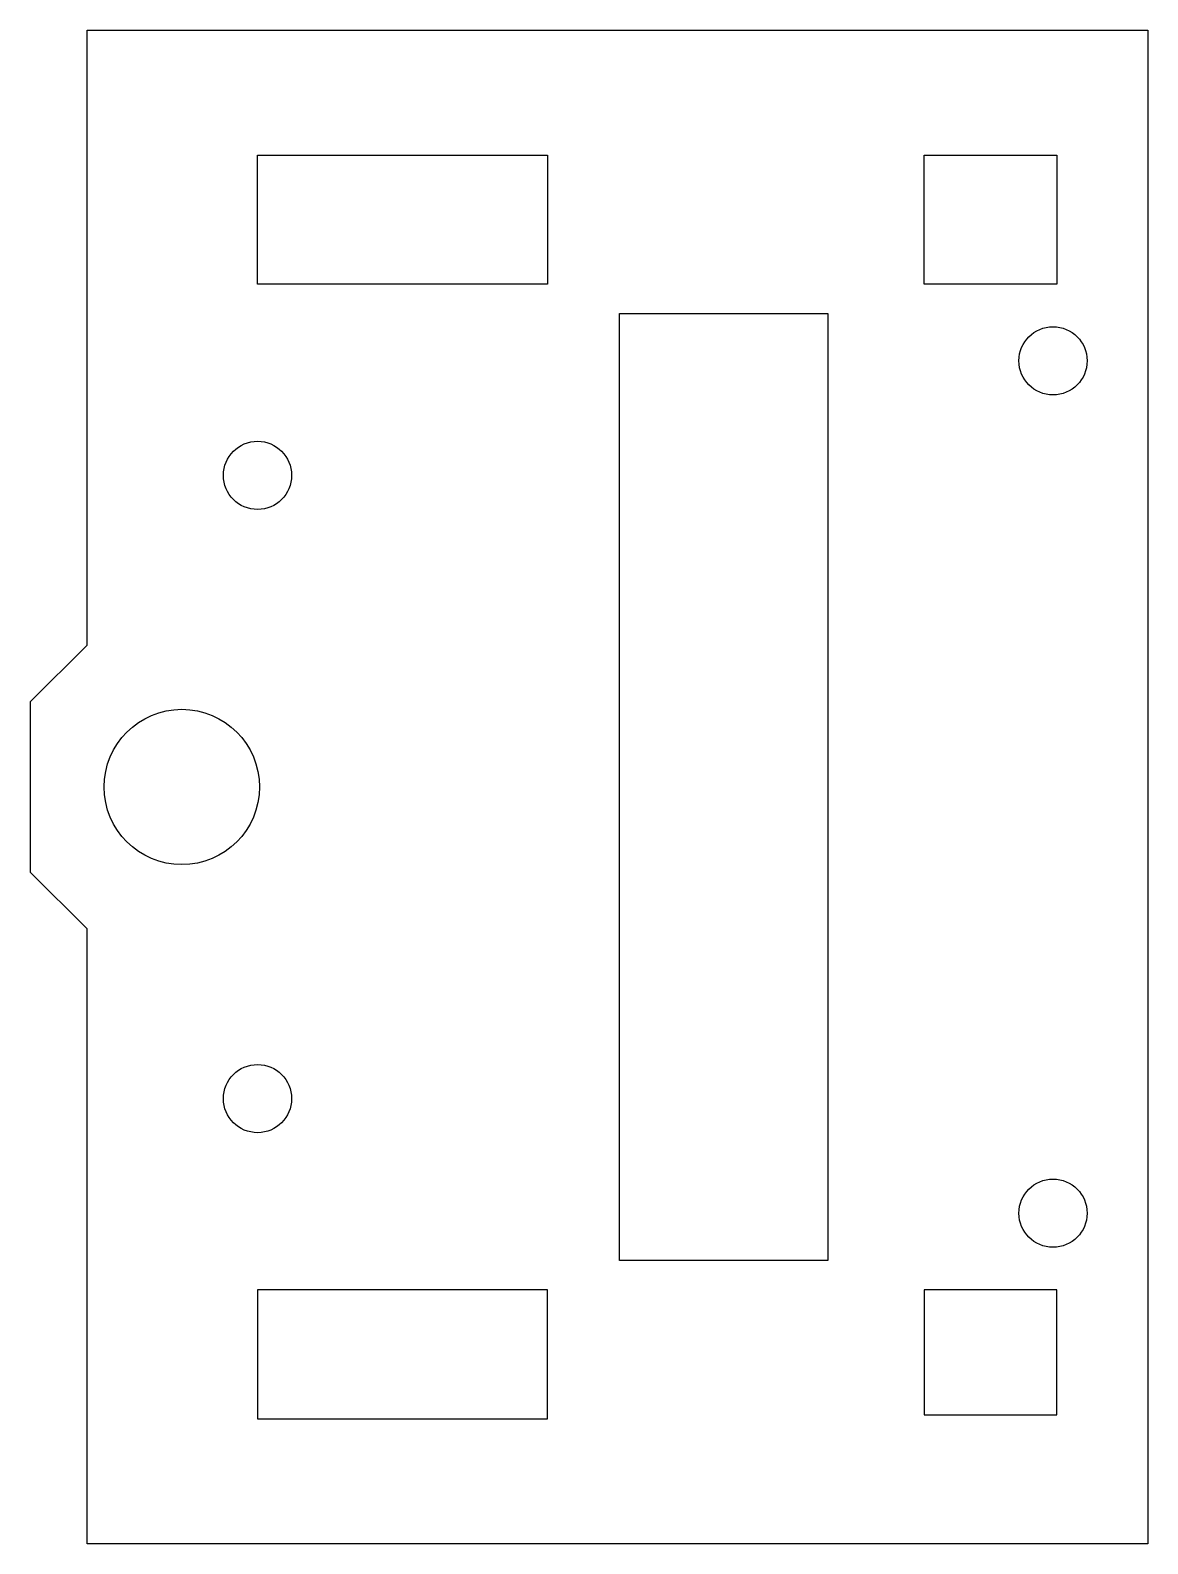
# Model space of a CAD drawing. Header units: inches. Extents: x 27.7 to 86.7, y 6.6 to 86.5.
import ezdxf

# ---------------------------------------------------------------- set-up
doc = ezdxf.new("R2010")
doc.units = ezdxf.units.IN
doc.header["$MEASUREMENT"] = 0

msp = doc.modelspace()

# ---------------------------------------------------------------- linework, layer by layer
for p, q in [((30.677, 86.525), (86.677, 86.525)), ((30.677, 54.064), (30.677, 86.525)), ((86.677, 86.525), (86.677, 6.625)), ((39.677, 73.125), (39.677, 79.925)), ((39.677, 79.925), (54.99, 79.925)), ((54.99, 79.925), (54.99, 73.125)), ((74.877, 73.125), (74.877, 79.925)), ((74.877, 79.925), (81.877, 79.925)), ((81.877, 79.925), (81.877, 73.125)), ((54.99, 73.125), (39.677, 73.125)), ((81.877, 73.125), (74.877, 73.125)), ((58.795, 21.575), (58.795, 71.575)), ((58.795, 71.575), (69.795, 71.575)), ((69.795, 71.575), (69.795, 21.575)), ((27.677, 51.064), (30.677, 54.064)), ((27.677, 51.064), (27.677, 42.086)), ((27.677, 42.086), (30.677, 39.086)), ((30.677, 6.625), (30.677, 39.086)), ((69.795, 21.575), (58.795, 21.575)), ((39.677, 20.025), (39.677, 13.225)), ((54.99, 20.025), (39.677, 20.025)), ((54.99, 13.225), (54.99, 20.025)), ((74.877, 20.025), (74.877, 13.425)), ((81.877, 20.025), (74.877, 20.025)), ((81.877, 13.425), (81.877, 20.025)), ((39.677, 13.225), (54.99, 13.225)), ((74.877, 13.425), (81.877, 13.425)), ((86.677, 6.625), (30.677, 6.625))]:
    msp.add_line(p, q)
for centre, radius in [((81.677, 69.075), 1.8), ((39.677, 63.025), 1.8), ((35.677, 46.575), 4.1), ((39.677, 30.125), 1.8), ((81.677, 24.075), 1.8)]:
    msp.add_circle(centre, radius)

doc.saveas('drawing.dxf')
